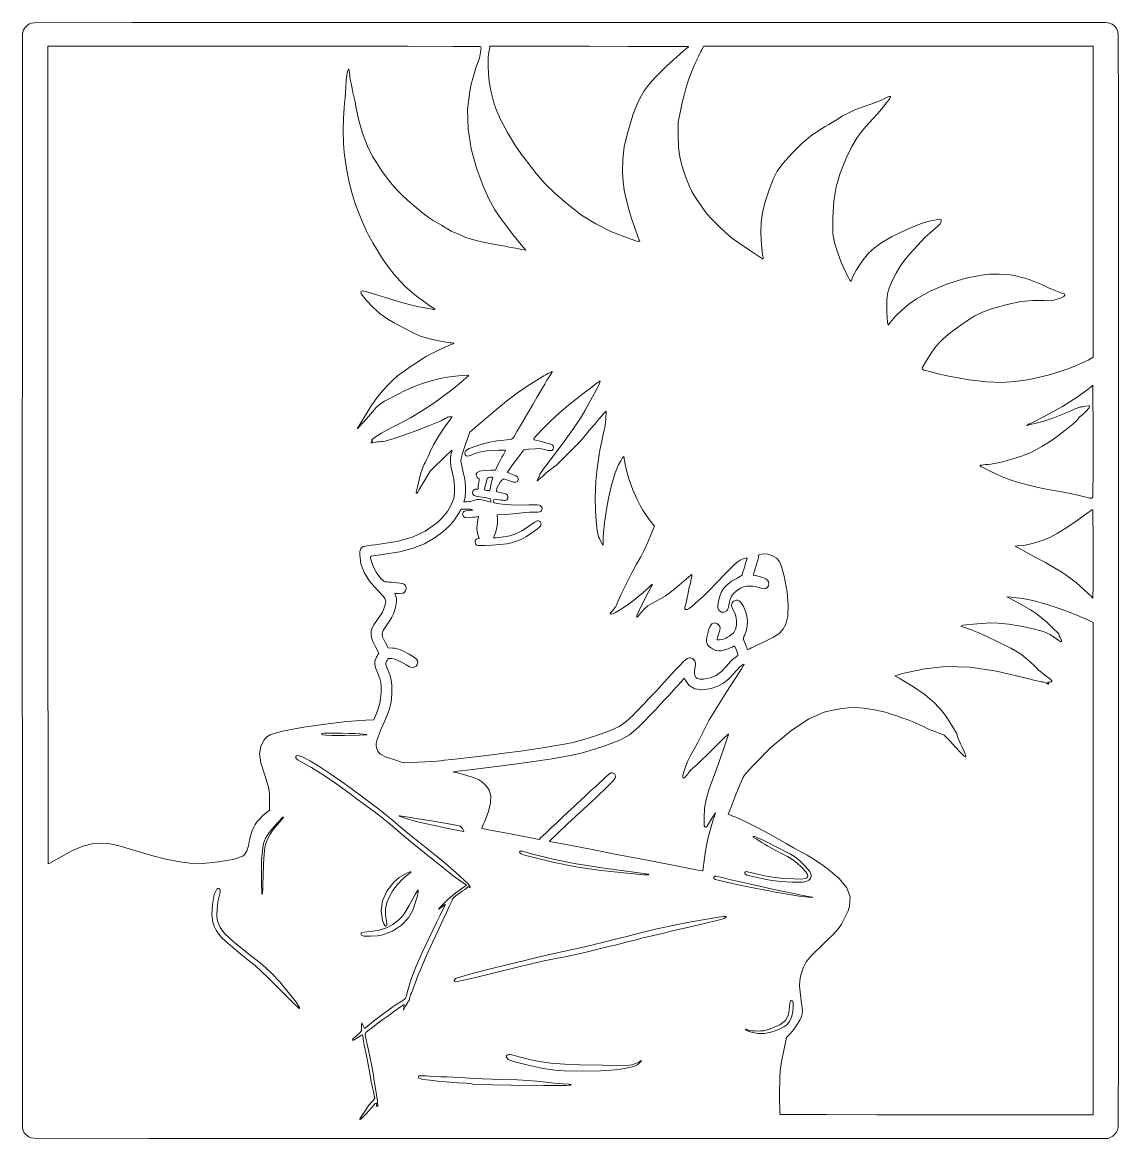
# Model space of a CAD drawing. Header units: millimetres. Extents: x 737 to 836, y 797 to 898.
import ezdxf

# ---------------------------------------------------------------- set-up
doc = ezdxf.new("R2010")
doc.units = ezdxf.units.MM
doc.linetypes.add('K5LT32769', pattern=[0])

msp = doc.modelspace()

# ---------------------------------------------------------------- linework, layer by layer
at = {"color": 7, "linetype": 'K5LT32769', "lineweight": 18}
for points in [[(737.67, 897.52), (737.46, 897.43), (737.28, 897.3), (737.12, 897.13), (736.98, 896.92), (736.9, 896.59), (736.89, 890.54), (736.88, 880.25), (736.87, 847.35), (736.88, 822.76), (736.89, 808.51), (736.9, 798.03), (736.94, 797.81), (737.04, 797.62), (737.23, 797.42), (737.46, 797.25), (737.68, 797.15), (737.94, 797.12), (748.33, 797.1), (762.38, 797.09), (786.28, 797.09), (834.64, 797.09), (834.87, 797.21), (835.05, 797.32), (835.21, 797.47), (835.36, 797.65), (835.48, 797.85), (835.54, 798.09), (835.56, 805.71), (835.57, 817.69), (835.57, 847.33), (835.57, 877.66), (835.56, 889.29), (835.54, 896.54), (835.48, 896.86), (835.35, 897.09), (835.19, 897.28), (834.98, 897.43), (834.76, 897.52), (834.4, 897.58), (826.28, 897.59), (813.87, 897.6), (786.2, 897.6), (759.73, 897.6), (746.78, 897.59), (737.97, 897.57)], [(778.17, 895.34), (778.15, 895.1), (778.09, 894.74), (778.02, 894.39), (777.94, 894.15), (777.71, 893.49), (777.49, 892.76), (777.29, 892.03), (777.15, 891.38), (776.96, 889.76), (777.01, 888.02), (777.29, 886.21), (777.8, 884.37), (778.32, 882.95), (778.84, 881.76), (779.41, 880.72), (780.06, 879.77), (780.21, 879.58), (780.39, 879.34), (780.57, 879.09), (780.72, 878.89), (781.02, 878.5), (781.41, 878.02), (781.79, 877.57), (782.05, 877.27), (782.11, 877.21), (782.15, 877.15), (782.19, 877.1), (782.19, 877.09), (782.19, 877.09), (782.17, 877.08), (782.17, 877.08), (782.04, 877.11), (781.88, 877.14), (781.7, 877.18), (781.46, 877.23), (781.1, 877.3), (780.69, 877.37), (780.3, 877.44), (779.61, 877.56), (778.8, 877.72), (777.97, 877.91), (777.2, 878.11), (776.79, 878.24), (776.14, 878.52), (775.49, 878.81), (775.16, 879), (775.04, 879.08), (774.84, 879.2), (774.62, 879.33), (774.41, 879.45), (773.87, 879.77), (773.41, 880.07), (772.94, 880.43), (772.35, 880.9), (771.54, 881.59), (771, 882.09), (770.58, 882.52), (770.17, 883), (769.73, 883.57), (769.22, 884.27), (768.75, 884.97), (768.4, 885.51), (767.94, 886.44), (767.5, 887.63), (767.13, 888.89), (766.91, 890.02), (766.87, 890.29), (766.81, 890.56), (766.76, 890.81), (766.72, 890.97), (766.67, 891.11), (766.63, 891.29), (766.6, 891.47), (766.57, 891.63), (766.55, 891.78), (766.52, 891.95), (766.49, 892.1), (766.46, 892.21), (766.43, 892.32), (766.4, 892.48), (766.37, 892.65), (766.35, 892.82), (766.32, 893.09), (766.29, 893.27), (766.27, 893.38), (766.26, 893.39), (766.24, 893.39), (766.24, 893.38), (766.17, 893.26), (766.1, 892.86), (766.04, 892.36), (766, 891.77), (765.97, 891.32), (765.93, 890.81), (765.89, 890.31), (765.85, 889.91), (765.78, 888.97), (765.76, 887.83), (765.78, 886.72), (765.85, 885.87), (766.03, 884.62), (766.28, 883.34), (766.57, 882.15), (766.87, 881.2), (767.19, 880.36), (767.52, 879.56), (767.83, 878.87), (768.05, 878.43), (768.44, 877.76), (768.85, 877.07), (769.22, 876.46), (769.44, 876.11), (769.84, 875.56), (770.36, 874.9), (770.91, 874.28), (771.35, 873.82), (771.79, 873.44), (772.37, 872.96), (772.98, 872.49), (773.46, 872.15), (773.89, 871.87), (774.01, 871.78), (774.01, 871.77), (774.01, 871.75), (774, 871.75), (773.95, 871.74), (772.75, 871.95), (771.93, 872.13), (771.01, 872.38), (769.26, 872.92), (767.89, 873.34), (767.46, 873.43), (767.39, 873.41), (767.35, 873.35), (767.39, 873.17), (767.82, 872.6), (768.42, 871.97), (769.1, 871.36), (769.78, 870.86), (770.34, 870.53), (771.26, 870.05), (772.18, 869.58), (772.73, 869.35), (773.22, 869.19), (773.94, 869.01), (774.68, 868.85), (775.2, 868.77), (775.39, 868.75), (775.55, 868.73), (775.69, 868.71), (775.71, 868.7), (775.72, 868.7), (775.71, 868.69), (775.71, 868.69), (775.65, 868.66), (775.57, 868.62), (775.47, 868.58), (775, 868.38), (774.33, 868.07), (773.67, 867.75), (773.21, 867.5), (772.62, 867.13), (771.88, 866.64), (771.16, 866.14), (770.66, 865.76), (770.21, 865.36), (769.69, 864.84), (769.18, 864.26), (768.71, 863.67), (768.54, 863.44), (768.39, 863.24), (768.27, 863.07), (768.26, 863.04), (768.25, 863.01), (768.1, 862.76), (767.93, 862.47), (767.72, 862.14), (767.34, 861.54), (767.16, 861.24), (767.05, 861.05), (767.05, 861.04), (767.06, 861.03), (767.07, 861.03), (767.09, 861.03), (767.09, 861.03), (767.36, 861.35), (767.67, 861.7), (768.03, 862.12), (768.73, 862.91), (769.07, 863.23), (769.49, 863.49), (770.78, 864.16), (771.23, 864.38), (771.71, 864.61), (772.15, 864.81), (772.47, 864.94), (773, 865.12), (773.67, 865.32), (774.36, 865.5), (774.93, 865.61), (775.35, 865.68), (776.13, 865.76), (776.99, 865.84), (777.04, 865.83), (777.04, 865.83), (777.05, 865.8), (777.04, 865.78), (777.04, 865.78), (776.42, 865.24), (775.85, 864.75), (775.43, 864.42), (773.92, 863.32), (772.81, 862.58), (771.83, 861.99), (770.75, 861.43), (769.95, 861.02), (769.2, 860.6), (768.58, 860.23), (768.37, 860.05), (768.33, 860), (768.33, 859.97), (768.34, 859.95), (768.37, 859.92), (768.4, 859.9), (768.4, 859.89), (768.4, 859.88), (768.39, 859.86), (768.39, 859.86), (768.35, 859.84), (768.31, 859.83), (768.29, 859.81), (768.28, 859.78), (768.28, 859.76), (768.3, 859.75), (768.31, 859.75), (768.42, 859.75), (768.54, 859.76), (768.69, 859.79), (768.85, 859.82), (769.02, 859.84), (769.18, 859.86), (769.29, 859.86), (769.54, 859.89), (769.85, 859.97), (770.34, 860.12), (771.31, 860.45), (772.39, 860.84), (773.54, 861.29), (774.57, 861.72), (774.95, 861.94), (775.05, 862), (775.16, 862.04), (775.26, 862.07), (775.37, 862.08), (775.57, 862.08), (775.38, 861.84), (774.9, 861.19), (774.37, 860.37), (773.9, 859.56), (773.59, 858.92), (773.5, 858.71), (773.39, 858.46), (773.27, 858.21), (773.16, 858.01), (773.06, 857.82), (772.97, 857.62), (772.89, 857.43), (772.84, 857.29), (772.76, 857.04), (772.6, 856.41), (772.44, 855.77), (772.33, 855.31), (772.34, 855.22), (772.35, 855.2), (772.37, 855.2), (772.38, 855.21), (772.48, 855.31), (772.61, 855.53), (773.1, 856.39), (773.4, 856.89), (773.62, 857.21), (773.8, 857.41), (773.94, 857.54), (774.19, 857.78), (774.49, 858.06), (774.79, 858.36), (775.07, 858.64), (775.32, 858.87), (775.53, 859.07), (775.54, 859.08), (775.55, 859.07), (775.55, 859.06), (775.55, 859.06), (775.53, 858.97), (775.51, 858.87), (775.48, 858.75), (775.42, 858.41), (775.41, 858.06), (775.46, 857.65), (775.57, 857.14), (775.71, 856.48), (775.78, 855.8), (775.78, 855.19), (775.71, 854.74), (775.48, 854.16), (775.14, 853.57), (774.71, 853.02), (774.24, 852.56), (773.13, 851.78), (771.99, 851.25), (770.59, 850.87), (768.65, 850.57), (768.27, 850.52), (767.93, 850.47), (767.65, 850.42), (767.56, 850.4), (767.41, 850.3), (767.32, 850.16), (767.27, 849.94), (767.25, 849.65), (767.36, 848.83), (767.64, 848.06), (768.13, 847.29), (768.85, 846.46), (769.38, 845.9), (769.55, 845.65), (769.59, 845.41), (769.5, 845.03), (769.4, 844.74), (769.29, 844.5), (769.12, 844.22), (768.84, 843.83), (768.52, 843.35), (768.35, 843.03), (768.28, 842.75), (768.28, 842.44), (768.31, 842.22), (768.37, 842.02), (768.47, 841.78), (768.64, 841.44), (768.97, 840.8), (768.77, 840.44), (768.67, 840.23), (768.62, 840.09), (768.61, 839.96), (768.62, 839.78), (768.65, 839.63), (768.71, 839.42), (768.79, 839.2), (768.88, 838.98), (769.06, 838.53), (769.15, 838.16), (769.19, 837.76), (769.18, 837.23), (769.13, 836.72), (769.06, 836.31), (768.94, 835.89), (768.75, 835.37), (768.53, 834.81), (767.8, 834.77), (766.05, 834.64), (764.16, 834.42), (762.21, 834.13), (760.31, 833.77), (759.63, 833.61), (759.19, 833.46), (758.89, 833.27), (758.63, 833), (758.33, 832.42), (758.23, 831.75), (758.35, 830.92), (758.69, 829.81), (758.92, 829.12), (759.05, 828.61), (759.11, 828.11), (759.13, 827.49), (759.13, 826.68), (758.78, 826.4), (758.53, 826.18), (758.27, 825.91), (758.02, 825.63), (757.82, 825.36), (757.7, 825.14), (757.54, 824.73), (757.4, 824.31), (757.33, 824), (757.22, 823.44), (757.08, 823.01), (756.91, 822.71), (756.71, 822.52), (755.94, 822.24), (754.55, 822.01), (753.09, 821.87), (751.96, 821.89), (750.88, 822.04), (749.8, 822.25), (748.61, 822.54), (747.18, 822.96), (745.8, 823.38), (745.21, 823.54), (744.75, 823.62), (744.16, 823.66), (743.17, 823.62), (742.32, 823.43), (741.38, 823.04), (740.09, 822.32), (739.78, 822.14), (739.51, 821.99), (739.28, 821.86), (739.23, 821.85), (739.21, 821.86), (739.2, 821.88), (739.19, 830.19), (739.17, 841.07), (739.17, 858.65), (739.17, 895.45), (758.67, 895.45), (771.61, 895.45), (775.69, 895.43), (778.09, 895.42), (778.15, 895.39)], [(796.84, 895.4), (796.81, 895.37), (796.69, 895.27), (796.56, 895.16), (796.4, 895.03), (796.03, 894.71), (795.5, 894.22), (794.9, 893.67), (794.32, 893.11), (793.94, 892.72), (793.52, 892.26), (793.13, 891.79), (792.85, 891.42), (792.6, 891.02), (792.31, 890.44), (792.04, 889.82), (791.84, 889.25), (791.34, 887.62), (791.06, 886.39), (790.93, 885.29), (790.91, 884.08), (790.96, 883.26), (791.06, 882.49), (791.24, 881.67), (791.5, 880.67), (791.72, 879.95), (792.01, 879.1), (792.29, 878.31), (792.44, 877.96), (792.45, 877.92), (792.43, 877.89), (792.37, 877.87), (792.35, 877.87), (792.1, 877.94), (791.36, 878.19), (789.84, 878.78), (788.5, 879.45), (787.22, 880.25), (785.92, 881.26), (784.83, 882.2), (783.91, 883.1), (783.12, 883.98), (782.43, 884.88), (782.25, 885.12), (782.06, 885.39), (781.88, 885.62), (781.75, 885.79), (781.21, 886.56), (780.55, 887.69), (779.93, 888.85), (779.54, 889.75), (779.33, 890.36), (779.14, 891.06), (778.98, 891.74), (778.89, 892.29), (778.84, 892.92), (778.81, 893.7), (778.8, 894.45), (778.83, 894.73), (778.86, 894.82), (778.88, 894.94), (778.9, 895.07), (778.92, 895.18), (778.95, 895.45), (787.92, 895.45), (791.43, 895.44), (794.3, 895.43), (796.83, 895.42), (796.84, 895.42), (796.85, 895.41), (796.84, 895.4)], [(833.27, 881.44), (833.27, 867.44), (832.82, 867.19), (832.29, 866.93), (831.7, 866.67), (831, 866.41), (830.17, 866.12), (829.22, 865.83), (828.31, 865.61), (827.36, 865.42), (826.26, 865.26), (825.06, 865.18), (823.69, 865.23), (822.1, 865.41), (820.27, 865.73), (819.56, 865.89), (818.79, 866.09), (818.06, 866.29), (817.9, 866.38), (817.88, 866.43), (817.89, 866.48), (818.28, 867.16), (818.69, 867.82), (819.03, 868.3), (819.4, 868.73), (819.77, 869.1), (820.21, 869.48), (820.86, 869.98), (821.86, 870.7), (822.61, 871.17), (823.32, 871.51), (824.13, 871.81), (825.52, 872.21), (826.75, 872.46), (827.85, 872.57), (828.86, 872.55), (829.24, 872.53), (829.6, 872.56), (829.95, 872.64), (830.33, 872.77), (830.63, 872.91), (830.73, 873.04), (830.72, 873.11), (830.68, 873.15), (830.46, 873.23), (830.21, 873.31), (829.77, 873.48), (829.25, 873.71), (828.7, 873.96), (828.12, 874.21), (827.52, 874.44), (826.88, 874.63), (826.18, 874.81), (825.58, 874.9), (824.8, 874.94), (823.98, 874.92), (823.22, 874.84), (821.7, 874.53), (820.1, 874.02), (818.59, 873.4), (817.38, 872.72), (816.68, 872.22), (816.04, 871.69), (815.48, 871.14), (815.03, 870.61), (814.82, 870.33), (814.77, 870.59), (814.73, 871.01), (814.7, 871.56), (814.69, 872.12), (814.7, 872.59), (814.73, 872.9), (814.77, 873.16), (814.83, 873.4), (814.92, 873.67), (815.18, 874.32), (815.53, 875.01), (815.92, 875.67), (816.32, 876.23), (816.77, 876.77), (817.46, 877.52), (818.16, 878.25), (818.57, 878.63), (819.05, 879.04), (819.32, 879.29), (819.49, 879.47), (819.56, 879.61), (819.58, 879.68), (819.58, 879.74), (819.59, 879.79), (819.58, 879.81), (819.48, 879.85), (819.47, 879.85), (819.18, 879.82), (818.77, 879.75), (818.18, 879.62), (817.74, 879.47), (816.78, 879.07), (815.8, 878.63), (815.11, 878.28), (814.25, 877.78), (813.6, 877.31), (813.06, 876.81), (812.56, 876.22), (812.29, 875.82), (811.98, 875.32), (811.7, 874.83), (811.59, 874.57), (811.56, 874.5), (811.54, 874.42), (811.52, 874.35), (811.5, 874.31), (811.49, 874.29), (811.47, 874.29), (811.46, 874.3), (811.38, 874.38), (811.25, 874.62), (810.96, 875.19), (810.62, 875.93), (810.28, 876.86), (810, 877.75), (809.87, 878.37), (809.85, 878.63), (809.83, 879.02), (809.83, 879.49), (809.84, 880.01), (809.93, 881.54), (810.13, 882.8), (810.49, 884.02), (811.06, 885.43), (811.54, 886.43), (812.03, 887.23), (812.62, 888.01), (813.42, 888.89), (813.91, 889.43), (814.45, 890.09), (814.97, 890.74), (815.02, 890.89), (815.01, 890.91), (814.99, 890.93), (814.9, 890.91), (814.73, 890.85), (814.47, 890.71), (814.22, 890.6), (813.82, 890.44), (813.26, 890.24), (812.48, 889.96), (811.89, 889.74), (811.29, 889.46), (810.68, 889.14), (810.07, 888.77), (809.79, 888.59), (809.48, 888.4), (809.16, 888.21), (808.91, 888.06), (808.66, 887.91), (808.36, 887.72), (808.07, 887.53), (807.83, 887.35), (807.08, 886.73), (806.18, 885.83), (805.35, 884.9), (804.83, 884.19), (804.48, 883.49), (804.07, 882.44), (803.71, 881.34), (803.5, 880.45), (803.4, 879.63), (803.37, 878.62), (803.41, 877.58), (803.52, 876.7), (803.54, 876.56), (803.56, 876.44), (803.57, 876.35), (803.56, 876.33), (803.56, 876.32), (803.52, 876.31), (803.5, 876.32), (802.34, 877.09), (801.31, 877.78), (800.72, 878.21), (800.47, 878.42), (800.11, 878.73), (799.73, 879.1), (799.36, 879.45), (798.88, 879.94), (798.55, 880.31), (798.26, 880.68), (797.92, 881.17), (797.42, 881.91), (797.15, 882.38), (796.93, 882.83), (796.67, 883.47), (796.27, 884.63), (796.05, 885.49), (795.94, 886.34), (795.91, 887.51), (795.9, 888.61), (796.2, 889.94), (796.32, 890.49), (796.46, 891.04), (796.58, 891.52), (796.66, 891.82), (796.86, 892.42), (797.15, 893.19), (797.45, 893.93), (797.68, 894.42), (797.77, 894.6), (797.87, 894.79), (797.97, 894.98), (798.04, 895.13), (798.21, 895.45), (815.74, 895.45), (833.27, 895.45)], [(784.55, 866.1), (784.53, 866.06), (784.44, 865.93), (784.35, 865.77), (784.24, 865.6), (784.1, 865.37), (783.9, 865.03), (783.67, 864.64), (783.46, 864.27), (783.2, 863.82), (782.83, 863.2), (782.43, 862.52), (782.05, 861.87), (781.71, 861.29), (781.4, 860.76), (781.14, 860.32), (781.08, 860.21), (781.01, 860.12), (780.91, 860.06), (780.73, 860.03), (780.23, 859.98), (779.59, 859.91), (778.97, 859.8), (778.35, 859.65), (777.69, 859.45), (777.11, 859.24), (776.81, 859.06), (776.71, 858.88), (776.75, 858.67), (776.84, 858.58), (776.95, 858.54), (777.09, 858.56), (777.27, 858.64), (777.69, 858.81), (778.15, 858.94), (778.7, 859.02), (779.4, 859.06), (779.78, 859.07), (780.09, 859.08), (780.37, 859.09), (780.38, 859.08), (780.38, 859.08), (780.38, 859.08), (780.38, 859.06), (780.31, 858.94), (780.24, 858.8), (780.15, 858.64), (780.04, 858.45), (779.92, 858.21), (779.79, 857.96), (779.69, 857.75), (779.47, 857.27), (779.04, 857.27), (778.42, 857.25), (778.03, 857.18), (777.81, 857.06), (777.73, 856.91), (777.73, 856.89), (777.75, 856.78), (777.81, 856.66), (777.89, 856.57), (777.98, 856.54), (778, 856.54), (778, 856.52), (778.01, 856.47), (778, 856.37), (777.96, 856.2), (777.93, 856.05), (777.91, 855.91), (777.9, 855.78), (777.91, 855.7), (777.92, 855.61), (777.9, 855.57), (777.9, 855.57), (777.87, 855.56), (777.87, 855.56), (777.78, 855.58), (777.65, 855.57), (777.52, 855.51), (777.43, 855.4), (777.39, 855.28), (777.44, 855.12), (777.56, 855), (777.81, 854.92), (778.28, 854.85), (778.55, 854.81), (778.78, 854.76), (778.97, 854.72), (779.01, 854.69), (779.03, 854.66), (779.04, 854.62), (779.05, 854.57), (779.05, 854.52), (779.05, 854.4), (778.6, 854.53), (778.23, 854.62), (777.99, 854.65), (777.78, 854.63), (777.52, 854.55), (777.38, 854.51), (777.22, 854.47), (777.06, 854.45), (776.93, 854.44), (776.63, 854.44), (776.67, 854.6), (776.73, 854.89), (776.76, 855.35), (776.76, 855.82), (776.73, 856.21), (776.7, 856.44), (776.64, 856.75), (776.57, 857.08), (776.5, 857.38), (776.43, 857.7), (776.38, 857.95), (776.36, 858.15), (776.37, 858.29), (776.4, 858.43), (776.5, 858.77), (776.63, 859.17), (776.78, 859.61), (777.15, 860.7), (777.85, 861.29), (778.18, 861.57), (778.59, 861.93), (779.03, 862.3), (779.42, 862.63), (780.45, 863.48), (781.44, 864.23), (782.4, 864.9), (783.34, 865.48), (783.58, 865.62), (783.82, 865.76), (784.05, 865.89), (784.2, 865.98), (784.42, 866.11), (784.53, 866.16), (784.54, 866.16), (784.56, 866.14), (784.56, 866.11)], [(788.77, 864.94), (788.53, 864.47), (788.03, 863.54), (787.51, 862.62), (787.17, 862.05), (786.5, 861.04), (785.66, 859.86), (784.79, 858.68), (784.01, 857.68), (783.78, 857.4), (783.6, 857.14), (783.45, 856.93), (783.43, 856.85), (783.42, 856.8), (783.39, 856.72), (783.36, 856.63), (783.31, 856.55), (783.27, 856.48), (783.24, 856.41), (783.22, 856.36), (783.22, 856.34), (783.23, 856.34), (783.24, 856.33), (783.25, 856.33), (783.38, 856.44), (783.52, 856.56), (783.69, 856.72), (783.87, 856.89), (784.07, 857.06), (784.26, 857.22), (784.4, 857.32), (784.7, 857.54), (784.98, 857.77), (785.35, 858.12), (786.08, 858.83), (786.5, 859.26), (786.93, 859.7), (787.3, 860.11), (787.54, 860.39), (787.91, 860.84), (788.37, 861.39), (788.83, 861.93), (789.2, 862.35), (789.42, 862.59), (789.39, 861.88), (789.37, 861.59), (789.35, 861.33), (789.32, 861.1), (789.29, 861), (789.2, 860.68), (789.03, 859.9), (788.87, 859.09), (788.77, 858.48), (788.6, 857.2), (788.51, 856.3), (788.46, 855.54), (788.44, 854.77), (788.46, 853.69), (788.52, 852.69), (788.62, 851.84), (788.75, 851.29), (788.82, 851.12), (788.96, 850.86), (789.11, 850.59), (789.14, 850.57), (789.15, 850.57), (789.16, 850.57), (789.16, 850.57), (789.17, 850.72), (789.17, 850.88), (789.16, 851.08), (789.17, 851.32), (789.18, 851.63), (789.21, 851.95), (789.25, 852.23), (789.29, 852.53), (789.35, 852.93), (789.41, 853.35), (789.46, 853.73), (789.63, 854.75), (789.92, 855.94), (790.24, 857.04), (790.54, 857.75), (790.74, 858.13), (790.88, 858.37), (790.98, 858.49), (791, 858.5), (791.02, 858.49), (791.02, 858.48), (791.04, 858.43), (791.06, 858.29), (791.09, 858.13), (791.11, 857.96), (791.26, 857.25), (791.51, 856.4), (791.84, 855.51), (792.22, 854.63), (792.48, 854.11), (792.74, 853.67), (793.03, 853.23), (793.4, 852.71), (793.77, 852.23), (793.39, 851.3), (793.09, 850.59), (792.83, 850.03), (792.55, 849.48), (792.17, 848.8), (791.75, 848.02), (791.25, 847.06), (790.79, 846.12), (790.48, 845.44), (790.35, 845.12), (790.23, 844.91), (790.13, 844.75), (790.01, 844.62), (789.85, 844.47), (789.8, 844.38), (789.8, 844.35), (789.82, 844.33), (789.9, 844.31), (790.04, 844.34), (790.27, 844.46), (790.63, 844.68), (791.23, 845.06), (791.73, 845.41), (792.23, 845.8), (792.76, 846.25), (793.33, 846.77), (793.46, 846.89), (793.55, 846.97), (793.59, 846.98), (793.6, 846.98), (793.6, 846.98), (793.6, 846.97), (793.2, 846.26), (792.7, 845.26), (792.19, 844.2), (792.18, 844.03), (792.19, 844.02), (792.2, 844.02), (792.2, 844.03), (792.31, 844.13), (792.44, 844.28), (792.59, 844.46), (792.9, 844.81), (793.19, 845.06), (793.59, 845.3), (794.27, 845.65), (794.74, 845.92), (795.47, 846.47), (796.23, 847.09), (796.86, 847.65), (797.05, 847.83), (797.11, 847.87), (797.13, 847.88), (797.14, 847.86), (797.14, 847.86), (797.15, 847.79), (797.14, 847.7), (797.1, 847.5), (797.05, 847.25), (796.99, 846.99), (796.92, 846.7), (796.85, 846.38), (796.78, 846.06), (796.74, 845.82), (796.7, 845.61), (796.65, 845.4), (796.61, 845.22), (796.57, 845.12), (796.54, 845.04), (796.53, 844.95), (796.52, 844.87), (796.52, 844.82), (796.59, 844.73), (796.6, 844.72), (796.72, 844.72), (796.9, 844.81), (797.16, 845.01), (797.32, 845.16), (797.54, 845.35), (797.76, 845.54), (797.95, 845.71), (798.16, 845.9), (798.42, 846.15), (798.69, 846.42), (798.92, 846.66), (799.19, 846.94), (799.57, 847.34), (800, 847.78), (800.41, 848.2), (801.05, 848.84), (801.31, 849.07), (801.5, 849.19), (801.76, 849.29), (801.9, 849.32), (802.02, 849.35), (802.12, 849.37), (802.13, 849.37), (802.13, 849.37), (802.13, 849.37), (802.13, 849.35), (802.07, 849.14), (801.99, 848.9), (801.91, 848.62), (801.82, 848.34), (801.75, 848.1), (801.69, 847.88), (801.68, 847.84), (801.67, 847.81), (801.66, 847.8), (801.54, 847.72), (801.38, 847.63), (801.19, 847.53), (800.72, 847.27), (800.33, 846.95), (800.01, 846.62), (799.8, 846.27), (799.67, 845.93), (799.56, 845.49), (799.48, 845.07), (799.5, 844.85), (799.61, 844.63), (799.82, 844.5), (800.06, 844.49), (800.27, 844.6), (800.35, 844.69), (800.4, 844.78), (800.44, 844.92), (800.47, 845.13), (800.56, 845.55), (800.68, 845.88), (800.87, 846.15), (801.14, 846.39), (801.52, 846.65), (801.8, 846.78), (802.08, 846.84), (802.43, 846.84), (802.63, 846.83), (802.85, 846.79), (803.05, 846.75), (803.21, 846.7), (803.48, 846.61), (803.66, 846.59), (803.8, 846.62), (803.94, 846.71), (804.05, 846.86), (804.09, 847.04), (804.06, 847.22), (803.96, 847.38), (803.82, 847.48), (803.54, 847.6), (803.22, 847.7), (802.89, 847.78), (802.81, 847.79), (802.74, 847.81), (802.69, 847.83), (802.69, 847.85), (802.68, 847.85), (802.69, 847.88), (802.76, 848.11), (802.84, 848.38), (802.94, 848.69), (803.03, 849), (803.11, 849.28), (803.16, 849.51), (803.16, 849.58), (803.17, 849.65), (803.23, 849.7), (803.24, 849.7), (803.58, 849.74), (804, 849.71), (804.36, 849.61), (804.77, 849.36), (805.04, 849.07), (805.23, 848.6), (805.45, 847.73), (805.72, 846.3), (805.83, 845.11), (805.8, 844.14), (805.61, 843.41), (805.34, 842.93), (804.98, 842.55), (804.45, 842.2), (803.6, 841.79), (803.27, 841.64), (802.94, 841.49), (802.66, 841.35), (802.49, 841.27), (802.37, 841.2), (802.27, 841.16), (802.19, 841.14), (802.17, 841.14), (802.16, 841.15), (802.14, 841.19), (802.1, 841.3), (802.04, 841.44), (801.99, 841.58), (801.93, 841.73), (801.87, 841.87), (801.82, 841.98), (801.79, 842.02), (801.78, 842.07), (801.78, 842.07), (801.8, 842.16), (801.84, 842.29), (801.91, 842.45), (802.06, 842.86), (802.14, 843.28), (802.16, 843.7), (802.1, 844.13), (801.98, 844.58), (801.8, 844.99), (801.6, 845.33), (801.4, 845.5), (801.27, 845.56), (801.2, 845.58), (801.13, 845.57), (801.01, 845.52), (800.93, 845.47), (800.85, 845.41), (800.79, 845.33), (800.75, 845.26), (800.72, 845.14), (800.72, 845.04), (800.77, 844.9), (800.91, 844.61), (801.04, 844.34), (801.12, 844.14), (801.15, 843.96), (801.18, 843.71), (801.17, 843.29), (801.08, 842.95), (800.92, 842.67), (800.66, 842.43), (800.53, 842.33), (800.37, 842.24), (800.21, 842.15), (800.09, 842.1), (799.87, 842.03), (799.65, 841.99), (799.46, 841.99), (799.43, 842), (799.42, 842.03), (799.42, 842.06), (799.46, 842.19), (799.5, 842.34), (799.56, 842.51), (799.66, 842.87), (799.69, 843.06), (799.66, 843.2), (799.59, 843.33), (799.39, 843.48), (799.16, 843.52), (798.94, 843.43), (798.79, 843.24), (798.68, 842.97), (798.58, 842.6), (798.5, 842.23), (798.48, 841.97), (798.48, 841.86), (798.5, 841.74), (798.53, 841.63), (798.57, 841.55), (798.73, 841.36), (799.01, 841.18), (799.32, 841.04), (799.59, 841), (799.79, 841.01), (800.09, 841.09), (800.41, 841.19), (800.67, 841.3), (800.78, 841.35), (800.88, 841.4), (800.96, 841.43), (800.98, 841.44), (801.01, 841.42), (801.02, 841.41), (801.16, 841.06), (801.28, 840.73), (801.3, 840.63), (801.28, 840.6), (801.2, 840.53), (801.1, 840.44), (800.97, 840.35), (800.82, 840.23), (800.64, 840.05), (800.44, 839.84), (800.27, 839.64), (799.81, 839.14), (799.33, 838.79), (798.8, 838.57), (798.19, 838.46), (797.86, 838.46), (797.66, 838.51), (797.52, 838.62), (797.42, 838.81), (797.39, 838.94), (797.39, 839.06), (797.4, 839.2), (797.43, 839.41), (797.49, 839.75), (797.48, 839.95), (797.43, 840.09), (797.31, 840.24), (797.2, 840.32), (797.12, 840.36), (797.04, 840.38), (796.91, 840.37), (796.76, 840.32), (796.61, 840.23), (796.41, 840.05), (796.02, 839.65), (795.71, 839.34), (795.35, 838.95), (794.99, 838.56), (794.69, 838.22), (794.38, 837.88), (793.99, 837.45), (793.58, 837.02), (793.22, 836.65), (792.88, 836.28), (792.49, 835.89), (792.13, 835.51), (791.86, 835.23), (791.21, 834.61), (790.61, 834.2), (789.83, 833.84), (788.48, 833.36), (787.41, 833.02), (786.46, 832.77), (785.5, 832.57), (784.39, 832.39), (784.1, 832.34), (783.71, 832.29), (783.3, 832.22), (782.93, 832.17), (781.71, 831.99), (780.26, 831.79), (778.7, 831.6), (777.14, 831.42), (776.34, 831.33), (775.55, 831.24), (774.89, 831.16), (774.53, 831.11), (774.2, 831.08), (773.69, 831.04), (773.11, 831.01), (772.54, 830.98), (771.17, 830.94), (770.5, 831.16), (769.57, 831.48), (769.13, 831.7), (768.89, 831.95), (768.75, 832.31), (768.73, 832.49), (768.73, 832.63), (768.76, 832.78), (768.83, 833.02), (769, 833.52), (769.16, 833.94), (769.32, 834.32), (769.51, 834.71), (769.61, 834.94), (769.73, 835.23), (769.84, 835.53), (769.93, 835.79), (770.02, 836.14), (770.08, 836.42), (770.11, 836.73), (770.13, 837.23), (770.13, 837.91), (770.09, 838.36), (770, 838.76), (769.81, 839.24), (769.73, 839.44), (769.66, 839.63), (769.6, 839.79), (769.59, 839.85), (769.6, 839.91), (769.63, 839.98), (769.66, 840.07), (769.71, 840.15), (769.79, 840.27), (769.85, 840.31), (769.94, 840.33), (770.14, 840.31), (770.41, 840.25), (770.69, 840.15), (771.02, 839.99), (771.42, 839.76), (771.74, 839.58), (771.98, 839.5), (772.16, 839.53), (772.33, 839.63), (772.43, 839.78), (772.47, 839.95), (772.44, 840.12), (772.36, 840.26), (772.17, 840.42), (771.71, 840.7), (771.24, 840.96), (770.91, 841.11), (770.77, 841.16), (770.58, 841.2), (770.39, 841.24), (770.21, 841.26), (769.81, 841.29), (769.53, 841.8), (769.31, 842.27), (769.26, 842.55), (769.35, 842.83), (769.65, 843.29), (769.95, 843.73), (770.14, 844.05), (770.29, 844.35), (770.41, 844.7), (770.51, 845.09), (770.56, 845.44), (770.56, 845.72), (770.51, 845.94), (770.47, 846.03), (770.45, 846.1), (770.42, 846.16), (770.42, 846.18), (770.42, 846.18), (770.43, 846.19), (770.43, 846.19), (770.52, 846.18), (770.62, 846.18), (770.74, 846.16), (771, 846.15), (771.17, 846.19), (771.29, 846.28), (771.38, 846.43), (771.43, 846.58), (771.43, 846.72), (771.38, 846.85), (771.28, 846.97), (771.19, 847.03), (771.06, 847.08), (770.88, 847.11), (770.58, 847.14), (770.34, 847.17), (770.09, 847.19), (769.87, 847.2), (769.73, 847.21), (769.56, 847.22), (769.45, 847.26), (769.35, 847.34), (769.18, 847.5), (768.93, 847.78), (768.72, 848.09), (768.54, 848.42), (768.4, 848.78), (768.29, 849.14), (768.23, 849.35), (768.23, 849.48), (768.25, 849.53), (768.27, 849.54), (768.33, 849.55), (768.59, 849.59), (768.9, 849.63), (769.26, 849.68), (770.85, 849.94), (772.06, 850.25), (773.07, 850.65), (774.03, 851.21), (774.74, 851.74), (775.32, 852.27), (775.79, 852.82), (776.17, 853.4), (776.37, 853.77), (776.84, 853.77), (777.03, 853.77), (777.2, 853.76), (777.34, 853.74), (777.39, 853.72), (777.41, 853.7), (777.41, 853.69), (777.4, 853.68), (777.34, 853.67), (777.23, 853.67), (777.01, 853.65), (776.8, 853.61), (776.63, 853.55), (776.55, 853.49), (776.52, 853.39), (776.51, 853.28), (776.55, 853.17), (776.62, 853.09), (776.7, 853.03), (776.79, 853.01), (776.94, 853), (777.21, 853.02), (777.41, 853.04), (777.59, 853.06), (777.75, 853.08), (777.83, 853.09), (777.91, 853.11), (777.93, 853.11), (777.93, 853.11), (777.94, 853.09), (777.94, 853.08), (777.93, 853.03), (777.91, 852.96), (777.88, 852.8), (777.85, 852.61), (777.83, 852.4), (777.8, 852.04), (777.81, 851.76), (777.87, 851.5), (777.98, 851.19), (777.99, 851.16), (777.98, 851.14), (777.95, 851.13), (777.91, 851.12), (777.76, 851.07), (777.65, 850.94), (777.63, 850.76), (777.69, 850.6), (777.76, 850.54), (777.88, 850.51), (778.08, 850.5), (778.53, 850.51), (779.15, 850.53), (779.85, 850.59), (780.5, 850.66), (780.91, 850.74), (781.37, 850.88), (781.78, 851.05), (782.21, 851.28), (782.71, 851.61), (783.26, 852), (783.51, 852.25), (783.57, 852.44), (783.5, 852.62), (783.46, 852.66), (783.4, 852.7), (783.34, 852.72), (783.28, 852.73), (783.21, 852.71), (783.01, 852.59), (782.78, 852.45), (782.53, 852.28), (781.85, 851.82), (781.31, 851.55), (780.75, 851.38), (780.02, 851.26), (779.75, 851.23), (779.52, 851.2), (779.32, 851.18), (779.3, 851.19), (779.3, 851.19), (779.29, 851.2), (779.29, 851.21), (779.32, 851.27), (779.35, 851.35), (779.39, 851.43), (779.5, 851.73), (779.59, 852.11), (779.64, 852.51), (779.65, 852.87), (779.62, 853.27), (780.38, 853.3), (780.7, 853.32), (781.06, 853.35), (781.39, 853.38), (781.63, 853.42), (781.87, 853.45), (782.19, 853.48), (782.53, 853.49), (782.83, 853.5), (783.28, 853.5), (783.45, 853.52), (783.55, 853.56), (783.62, 853.64), (783.67, 853.76), (783.67, 853.88), (783.61, 853.99), (783.5, 854.09), (783.39, 854.14), (783.23, 854.16), (782.97, 854.16), (782.47, 854.15), (781.72, 854.14), (780.89, 854.16), (780.11, 854.21), (779.59, 854.28), (779.39, 854.33), (779.29, 854.4), (779.27, 854.47), (779.27, 854.48), (779.33, 854.6), (779.37, 854.64), (779.45, 854.66), (779.57, 854.65), (779.81, 854.62), (779.98, 854.59), (780.14, 854.57), (780.28, 854.55), (780.34, 854.55), (780.48, 854.6), (780.58, 854.75), (780.59, 854.92), (780.52, 855.07), (780.47, 855.11), (780.37, 855.15), (780.25, 855.18), (780.12, 855.21), (779.73, 855.29), (779.62, 855.33), (779.57, 855.37), (779.55, 855.45), (779.59, 855.65), (779.73, 855.94), (779.9, 856.21), (780.04, 856.37), (780.22, 856.49), (780.72, 856.32), (781.08, 856.21), (781.3, 856.19), (781.44, 856.25), (781.52, 856.4), (781.52, 856.55), (781.46, 856.68), (781.3, 856.78), (781.01, 856.9), (780.84, 856.96), (780.7, 857.02), (780.57, 857.06), (780.56, 857.07), (780.55, 857.09), (780.55, 857.11), (780.78, 857.45), (781.08, 857.87), (781.47, 858.4), (782.01, 859.12), (782.43, 859.16), (783.05, 859.21), (783.37, 859.22), (783.61, 859.2), (783.88, 859.14), (784.2, 859.06), (784.41, 859.04), (784.56, 859.06), (784.64, 859.14), (784.69, 859.27), (784.69, 859.38), (784.65, 859.48), (784.57, 859.55), (784.44, 859.61), (783.99, 859.74), (783.48, 859.88), (782.96, 860), (782.93, 860.03), (782.92, 860.06), (782.96, 860.16), (783.14, 860.38), (783.77, 861.04), (784.49, 861.76), (785.24, 862.45), (786.07, 863.16), (787.04, 863.92), (787.33, 864.15), (787.68, 864.41), (788.01, 864.67), (788.29, 864.88), (788.51, 865.05), (788.71, 865.19), (788.88, 865.31), (788.89, 865.32), (788.9, 865.31), (788.9, 865.3), (788.9, 865.29), (788.87, 865.19), (788.82, 865.08)], [(833.27, 859.86), (833.27, 856.73), (833.26, 855.55), (833.24, 854.87), (833.2, 854.79), (833.17, 854.77), (833.1, 854.75), (832.96, 854.77), (832.77, 854.81), (832.5, 854.88), (832.01, 855.01), (831.36, 855.15), (830.45, 855.32), (829.05, 855.57), (828.21, 855.75), (827.24, 855.98), (826.33, 856.23), (825.71, 856.44), (824.96, 856.74), (824.07, 857.16), (823.16, 857.61), (823.11, 857.67), (823.1, 857.7), (823.11, 857.72), (823.12, 857.72), (823.25, 857.74), (823.4, 857.76), (823.59, 857.78), (823.81, 857.8), (824.08, 857.83), (824.34, 857.87), (824.57, 857.9), (825.1, 858.02), (825.96, 858.27), (826.83, 858.55), (827.47, 858.79), (827.96, 859.02), (828.66, 859.41), (829.35, 859.83), (829.83, 860.17), (829.98, 860.28), (830.15, 860.41), (830.32, 860.54), (830.46, 860.65), (831, 861.06), (831.43, 861.42), (831.76, 861.71), (831.93, 861.91), (831.99, 861.99), (832.05, 862.07), (832.11, 862.12), (832.14, 862.13), (832.17, 862.15), (832.3, 862.26), (832.45, 862.39), (832.61, 862.55), (832.92, 862.89), (832.97, 863.01), (832.97, 863.02), (832.95, 863.06), (832.9, 863.08), (832.9, 863.08), (832.58, 863.03), (832.45, 863), (832.31, 862.98), (832.2, 862.97), (832.13, 862.96), (832.04, 862.95), (831.83, 862.87), (831.57, 862.76), (831.29, 862.63), (830.53, 862.31), (829.64, 861.97), (828.75, 861.67), (828.03, 861.47), (827.76, 861.41), (827.53, 861.35), (827.33, 861.31), (827.28, 861.3), (827.28, 861.31), (827.28, 861.31), (827.28, 861.31), (827.28, 861.31), (827.38, 861.37), (827.52, 861.44), (827.7, 861.52), (828.99, 862.16), (830.51, 863.02), (831.93, 863.91), (832.87, 864.61), (833, 864.72), (833.12, 864.81), (833.22, 864.89), (833.24, 864.9), (833.25, 864.89), (833.25, 864.89), (833.25, 864.88), (833.26, 863.42), (833.27, 861.79)], [(779.22, 856.61), (779.22, 856.59), (779.2, 856.51), (779.17, 856.42), (779.14, 856.32), (779.11, 856.2), (779.08, 856.05), (779.05, 855.9), (779.03, 855.76), (779, 855.55), (778.97, 855.48), (778.92, 855.45), (778.92, 855.45), (778.81, 855.44), (778.66, 855.44), (778.54, 855.47), (778.48, 855.51), (778.47, 855.53), (778.47, 855.55), (778.49, 855.58), (778.52, 855.71), (778.55, 855.86), (778.59, 856.03), (778.68, 856.41), (778.74, 856.56), (778.84, 856.63), (779, 856.65), (779.08, 856.65), (779.16, 856.64), (779.21, 856.63), (779.22, 856.62)], [(833.27, 849.74), (833.27, 848.21), (833.27, 846.92), (833.26, 845.76), (833.26, 845.75), (833.26, 845.75), (833.25, 845.76), (833.14, 845.86), (833.03, 845.98), (832.89, 846.12), (832.41, 846.57), (831.76, 847.13), (831.06, 847.66), (830.44, 848.09), (829.89, 848.42), (828.97, 848.95), (827.99, 849.49), (827.17, 849.93), (826.85, 850.1), (826.57, 850.25), (826.33, 850.38), (826.29, 850.41), (826.28, 850.42), (826.29, 850.43), (826.31, 850.44), (826.35, 850.45), (826.43, 850.46), (827.03, 850.51), (827.89, 850.71), (828.76, 850.98), (829.44, 851.25), (830.02, 851.57), (830.9, 852.13), (831.84, 852.76), (832.63, 853.33), (832.83, 853.48), (833.01, 853.6), (833.17, 853.71), (833.21, 853.72), (833.23, 853.71), (833.24, 853.69), (833.24, 853.69), (833.26, 852.8), (833.27, 851.62)], [(826.95, 845.72), (827.85, 845.54), (829.12, 845.18), (830.48, 844.73), (831.74, 844.25), (832.34, 843.99), (832.75, 843.82), (833.03, 843.69), (833.15, 843.62), (833.27, 843.55), (833.27, 821.39), (833.27, 799.24), (819.2, 799.24), (813.8, 799.24), (809.25, 799.25), (805.13, 799.26), (805.09, 799.28), (805.07, 799.32), (805.06, 799.85), (805.05, 800.45), (805.05, 801.16), (805.06, 802.48), (805.1, 803.23), (805.22, 803.99), (805.48, 805.32), (805.67, 806.19), (805.99, 806.54), (806.3, 806.9), (806.61, 807.34), (806.88, 807.77), (807.02, 808.08), (807.09, 808.33), (807.1, 808.57), (807.08, 808.89), (807, 809.49), (806.89, 810.31), (806.85, 810.86), (806.86, 811.3), (806.94, 811.72), (807.17, 812.48), (807.45, 813.02), (807.94, 813.6), (808.92, 814.55), (809.4, 815.01), (809.84, 815.44), (810.2, 815.82), (810.36, 816.01), (810.62, 816.41), (810.93, 817.01), (811.21, 817.61), (811.35, 818.03), (811.39, 818.86), (811.09, 819.67), (810.42, 820.5), (809.29, 821.45), (808.75, 821.84), (808.17, 822.21), (807.52, 822.6), (806.74, 823.04), (806.37, 823.24), (805.99, 823.46), (805.65, 823.65), (805.42, 823.78), (804.23, 824.46), (803.03, 825.11), (801.94, 825.65), (801.11, 826.02), (800.85, 826.12), (800.63, 826.21), (800.44, 826.29), (800.43, 826.3), (800.42, 826.31), (800.42, 826.31), (800.56, 826.66), (800.71, 827.04), (800.89, 827.5), (801.09, 827.99), (801.29, 828.49), (801.47, 828.94), (801.59, 829.22), (801.74, 829.57), (801.88, 829.81), (802.09, 830.07), (802.57, 830.61), (804.27, 832.31), (806.03, 833.77), (807.68, 834.88), (809.05, 835.48), (809.7, 835.64), (810.46, 835.78), (811.22, 835.87), (811.86, 835.9), (812.6, 835.85), (813.59, 835.7), (814.57, 835.48), (815.28, 835.26), (815.5, 835.18), (815.75, 835.09), (815.97, 835.02), (816.14, 834.96), (816.54, 834.83), (816.99, 834.66), (817.47, 834.45), (818.01, 834.19), (818.27, 834.06), (818.53, 833.94), (818.75, 833.85), (818.87, 833.8), (818.98, 833.76), (819.11, 833.71), (819.25, 833.66), (819.37, 833.61), (819.49, 833.56), (819.61, 833.51), (819.72, 833.47), (819.79, 833.45), (819.87, 833.41), (820.02, 833.28), (820.19, 833.1), (820.4, 832.87), (820.84, 832.37), (821.28, 831.91), (821.67, 831.52), (821.77, 831.47), (821.8, 831.49), (821.81, 831.51), (821.81, 831.52), (821.78, 831.64), (821.69, 831.88), (821.45, 832.39), (821.32, 832.65), (821.21, 832.91), (821.13, 833.12), (821.1, 833.22), (820.96, 833.59), (820.56, 834.29), (820.1, 835.02), (819.67, 835.59), (818.99, 836.32), (818.14, 837.04), (817.11, 837.76), (815.89, 838.49), (815.41, 838.76), (815.81, 838.88), (816.14, 838.97), (816.52, 839.06), (817.09, 839.18), (818.11, 839.39), (819.98, 839.6), (822.19, 839.53), (824.57, 839.19), (827.01, 838.61), (827.48, 838.48), (827.94, 838.36), (828.34, 838.27), (828.57, 838.23), (828.74, 838.21), (828.89, 838.18), (829, 838.14), (829.07, 838.1), (829.16, 838.03), (829.25, 838), (829.27, 838.01), (829.28, 838.02), (829.28, 838.02), (829.26, 838.07), (829.26, 838.07), (829.2, 838.14), (829.2, 838.16), (829.2, 838.18), (829.25, 838.19), (829.39, 838.18), (829.53, 838.22), (829.55, 838.26), (829.54, 838.32), (829.35, 838.52), (828.93, 838.82), (828.73, 838.97), (828.52, 839.14), (828.33, 839.31), (828.21, 839.44), (827.9, 839.76), (827.38, 840.2), (826.84, 840.64), (826.42, 840.92), (825.86, 841.24), (824.76, 841.8), (823.65, 842.34), (823.05, 842.61), (822.82, 842.7), (822.53, 842.81), (822.23, 842.92), (821.96, 843.01), (821.72, 843.1), (821.52, 843.17), (821.35, 843.23), (821.35, 843.24), (821.35, 843.24), (821.35, 843.24), (821.53, 843.32), (822.84, 843.44), (824.07, 843.52), (824.68, 843.51), (825.69, 843.4), (826.73, 843.23), (827.76, 843.02), (828.69, 842.78), (829.01, 842.67), (829.37, 842.48), (829.77, 842.23), (830.18, 841.93), (830.35, 841.82), (830.4, 841.82), (830.44, 841.86), (830.44, 841.86), (830.43, 841.99), (830.43, 841.99), (830.29, 842.22), (830.25, 842.29), (830.22, 842.35), (830.2, 842.41), (830.2, 842.44), (830.18, 842.53), (830.17, 842.54), (829.62, 843.09), (829.07, 843.61), (828.6, 844.02), (828.17, 844.34), (827.63, 844.69), (827, 845.07), (826.3, 845.45), (825.51, 845.87), (825.9, 845.83), (826.09, 845.82), (826.37, 845.79), (826.67, 845.75)], [(801.85, 839.79), (801.84, 839.75), (801.72, 839.55), (801.58, 839.32), (801.4, 839.05), (800.3, 837.35), (799.39, 835.9), (798.69, 834.74), (798.31, 834.02), (797.96, 833.3), (797.66, 832.71), (797.39, 832.22), (797.14, 831.79), (797.03, 831.6), (796.93, 831.41), (796.84, 831.23), (796.78, 831.1), (796.73, 830.97), (796.66, 830.78), (796.59, 830.58), (796.51, 830.4), (796.39, 830.04), (796.33, 829.76), (796.34, 829.6), (796.37, 829.56), (796.41, 829.55), (796.46, 829.57), (796.54, 829.63), (796.62, 829.72), (796.7, 829.81), (796.78, 829.92), (796.86, 830.03), (796.94, 830.14), (797, 830.21), (797.06, 830.29), (797.17, 830.39), (797.29, 830.5), (797.42, 830.6), (797.61, 830.76), (798.03, 831.16), (798.53, 831.65), (799.06, 832.18), (799.58, 832.69), (800.01, 833.13), (800.41, 833.51), (800.43, 833.52), (800.44, 833.51), (800.45, 833.5), (800.45, 833.49), (800.06, 832.34), (799.66, 831.19), (799.27, 830.12), (798.72, 828.6), (798.43, 827.64), (798.3, 826.85), (798.25, 826), (798.27, 825.25), (798.32, 825.15), (798.37, 825.12), (798.47, 825.13), (798.51, 825.18), (798.89, 825.81), (799.04, 826.05), (799.16, 826.25), (799.27, 826.43), (799.28, 826.44), (799.28, 826.44), (799.29, 826.44), (799.29, 826.43), (799.29, 826.43), (799.23, 826.25), (799.16, 826.04), (799.08, 825.79), (798.79, 824.86), (798.56, 823.95), (798.38, 822.99), (798.22, 821.9), (798.19, 821.64), (798.16, 821.41), (798.13, 821.21), (798.12, 821.2), (798.11, 821.19), (798.11, 821.19), (797.91, 821.23), (797.69, 821.27), (797.42, 821.32), (796.94, 821.41), (795.12, 821.77), (792.96, 822.18), (790.54, 822.65), (788.16, 823.11), (786.16, 823.5), (784.34, 823.85), (784.33, 823.85), (784.33, 823.87), (784.33, 823.88), (784.33, 823.88), (785.96, 825.42), (787.39, 826.77), (788.14, 827.46), (788.46, 827.74), (788.84, 828.1), (789.22, 828.47), (789.55, 828.79), (790.06, 829.3), (790.25, 829.56), (790.27, 829.75), (790.18, 829.93), (790.01, 830.02), (789.85, 830.02), (789.64, 829.89), (789.32, 829.59), (789.1, 829.38), (788.81, 829.1), (788.5, 828.81), (788.21, 828.55), (787.91, 828.28), (787.54, 827.94), (787.17, 827.6), (786.86, 827.3), (786.51, 826.97), (786.02, 826.5), (785.48, 826), (784.98, 825.53), (784.51, 825.09), (784.08, 824.69), (783.73, 824.35), (783.59, 824.22), (783.4, 824.03), (780.82, 824.52), (779.84, 824.71), (779, 824.87), (778.25, 825.02), (778.24, 825.03), (778.23, 825.03), (778.23, 825.04), (778.31, 825.22), (778.4, 825.43), (778.5, 825.67), (778.84, 826.55), (779.03, 827.32), (779.05, 827.97), (778.91, 828.47), (778.75, 828.72), (778.49, 829.01), (778.2, 829.26), (777.94, 829.43), (777.64, 829.55), (776.8, 829.81), (775.93, 830.06), (775.71, 830.09), (775.71, 830.09), (775.7, 830.1), (775.71, 830.11), (775.71, 830.11), (775.84, 830.15), (776.39, 830.22), (777.4, 830.34), (779.79, 830.63), (782.3, 830.96), (784.58, 831.3), (786.19, 831.58), (786.91, 831.74), (787.6, 831.92), (788.37, 832.15), (789.4, 832.5), (790.72, 833), (791.52, 833.46), (792.34, 834.15), (793.86, 835.71), (794.29, 836.17), (794.72, 836.62), (795.1, 837.03), (795.32, 837.27), (795.5, 837.48), (795.71, 837.72), (795.93, 837.95), (796.1, 838.14), (796.49, 838.56), (796.57, 838.35), (796.9, 837.89), (797.43, 837.6), (798.11, 837.51), (798.89, 837.62), (799.49, 837.82), (800.01, 838.1), (800.49, 838.48), (800.94, 838.97), (801.1, 839.17), (801.28, 839.36), (801.45, 839.53), (801.57, 839.64), (801.76, 839.78), (801.82, 839.81), (801.83, 839.82), (801.84, 839.81), (801.85, 839.79)], [(767.27, 833.54), (767.88, 833.49), (767.9, 833.49), (767.9, 833.47), (767.89, 833.45), (767.88, 833.45), (767.23, 833.41), (765.91, 833.39), (764.75, 833.39), (764.21, 833.41), (763.91, 833.45), (763.85, 833.49), (763.84, 833.54), (763.85, 833.57), (763.87, 833.58), (764.09, 833.6), (764.45, 833.6), (765.12, 833.6), (765.68, 833.59), (766.28, 833.57), (766.85, 833.56)], [(762.15, 831.43), (762.77, 831.1), (763.56, 830.62), (764.55, 829.97), (765.82, 829.1), (766.47, 828.63), (767.66, 827.74), (768.85, 826.84), (769.54, 826.31), (769.75, 826.13), (770.06, 825.87), (770.4, 825.58), (770.72, 825.3), (771.39, 824.74), (772.02, 824.22), (772.78, 823.62), (773.84, 822.8), (774.75, 822.05), (775.89, 821.05), (777.02, 820.02), (777.19, 819.77), (777.2, 819.71), (777.19, 819.7), (777.18, 819.69), (777.14, 819.7), (777.08, 819.75), (777.04, 819.77), (777.01, 819.77), (776.97, 819.75), (776.91, 819.71), (776.85, 819.65), (776.7, 819.53), (776.51, 819.39), (776.31, 819.25), (775.91, 818.96), (775.71, 818.79), (775.6, 818.67), (775.57, 818.58), (775.56, 818.52), (775.48, 818.35), (775.39, 818.16), (775.28, 817.94), (775.05, 817.46), (774.72, 816.76), (774.22, 815.66), (773.27, 813.58), (773, 812.96), (772.72, 812.3), (772.46, 811.68), (772.29, 811.23), (772.15, 810.86), (772.02, 810.5), (771.9, 810.19), (771.83, 810.03), (771.79, 809.92), (771.76, 809.81), (771.73, 809.72), (771.74, 809.68), (771.74, 809.65), (771.73, 809.6), (771.7, 809.55), (771.67, 809.51), (771.62, 809.45), (771.55, 809.32), (771.46, 809.18), (771.38, 809.03), (771.19, 808.65), (771.22, 808.91), (771.25, 809.18), (770.99, 808.99), (770.84, 808.89), (770.59, 808.71), (770.3, 808.51), (770.01, 808.3), (769.69, 808.07), (769.34, 807.82), (769.01, 807.58), (768.76, 807.39), (768.54, 807.22), (768.31, 807.05), (768.1, 806.9), (767.97, 806.81), (767.8, 806.66), (767.75, 806.51), (767.78, 806.25), (768.05, 805.06), (768.17, 804.49), (768.31, 803.75), (768.45, 802.98), (768.56, 802.29), (768.75, 801.07), (768.84, 800.43), (768.87, 800.04), (768.86, 800), (768.83, 799.99), (768.82, 799.99), (768.8, 800), (768.8, 800), (768.78, 800.03), (768.76, 800.07), (768.76, 800.12), (768.75, 800.24), (768.73, 800.27), (768.7, 800.28), (768.64, 800.26), (768.64, 800.25), (768.54, 800.14), (768.29, 799.83), (767.85, 799.36), (767.37, 798.86), (767.28, 798.82), (767.28, 798.82), (767.26, 798.83), (767.25, 798.86), (767.25, 798.88), (767.67, 799.5), (768.08, 800.09), (768.37, 800.43), (768.62, 800.7), (768.45, 801.46), (768.37, 801.81), (768.29, 802.21), (768.21, 802.62), (768.15, 802.95), (768.09, 803.29), (768.01, 803.76), (767.91, 804.25), (767.82, 804.69), (767.74, 805.11), (767.66, 805.51), (767.6, 805.86), (767.57, 806.06), (767.55, 806.19), (767.53, 806.31), (767.51, 806.41), (767.49, 806.43), (767.47, 806.43), (767.46, 806.43), (767.35, 806.38), (767.22, 806.3), (767.08, 806.21), (766.69, 805.96), (766.65, 805.95), (766.61, 805.97), (766.61, 805.98), (766.61, 806.03), (766.63, 806.07), (766.98, 806.38), (767.26, 806.63), (767.36, 806.74), (767.4, 806.84), (767.4, 806.97), (767.4, 807.06), (767.4, 807.16), (767.4, 807.26), (767.41, 807.35), (767.45, 807.52), (767.57, 807.26), (767.69, 807), (767.91, 807.19), (768.48, 807.66), (769.45, 808.39), (770.45, 809.1), (771.12, 809.54), (771.28, 809.65), (771.36, 809.73), (771.41, 809.82), (771.45, 809.96), (771.51, 810.25), (771.67, 810.77), (771.85, 811.36), (772.04, 811.88), (772.33, 812.61), (772.88, 813.85), (773.52, 815.24), (774.16, 816.56), (774.46, 817.16), (774.71, 817.67), (774.93, 818.12), (774.95, 818.16), (774.95, 818.17), (774.95, 818.17), (774.95, 818.17), (774.92, 818.16), (774.87, 818.14), (774.81, 818.09), (774.57, 817.91), (774.44, 817.82), (774.36, 817.76), (774.36, 817.76), (774.35, 817.76), (774.35, 817.77), (774.36, 817.78), (774.49, 817.92), (774.64, 818.08), (774.82, 818.26), (775.22, 818.64), (775.61, 818.99), (776.01, 819.31), (776.44, 819.62), (776.85, 819.9), (776.18, 820.38), (775.88, 820.6), (775.52, 820.88), (775.15, 821.17), (774.84, 821.42), (774.52, 821.68), (774.14, 821.99), (773.74, 822.3), (773.41, 822.56), (772.74, 823.09), (771.96, 823.73), (771.11, 824.44), (770.2, 825.21), (769.83, 825.52), (769.39, 825.89), (768.93, 826.25), (768.54, 826.54), (768.13, 826.84), (767.59, 827.24), (767.03, 827.67), (766.52, 828.05), (765.29, 828.94), (764.05, 829.78), (762.92, 830.5), (762.03, 831), (761.7, 831.17), (761.55, 831.29), (761.49, 831.39), (761.49, 831.5), (761.55, 831.56), (761.56, 831.57), (761.7, 831.58), (761.9, 831.53)], [(759.84, 825.37), (759.45, 824.91), (759.17, 824.51), (758.96, 824.11), (758.78, 823.65), (758.7, 823.3), (758.64, 822.69), (758.59, 821.83), (758.55, 820.63), (758.53, 820.08), (758.51, 819.6), (758.49, 819.19), (758.47, 819.11), (758.46, 819.1), (758.44, 819.09), (758.42, 819.11), (758.42, 819.12), (758.4, 820.11), (758.39, 821.19), (758.41, 822.14), (758.48, 823.06), (758.58, 823.65), (758.77, 824.13), (759.09, 824.64), (759.4, 825.02), (759.85, 825.52), (760.33, 826.03), (760.36, 826.04), (760.39, 826.03), (760.39, 826.03), (760.4, 826.02), (760.39, 826.01), (760.24, 825.82), (760.06, 825.61)], [(773.53, 825.72), (774.55, 825.55), (775.43, 825.39), (776.2, 825.25), (776.29, 825.22), (776.36, 825.16), (776.49, 825), (776.6, 824.84), (776.62, 824.77), (776.61, 824.75), (776.6, 824.75), (776.59, 824.75), (775.22, 825.02), (773.98, 825.27), (773.1, 825.46), (772.23, 825.68), (771.43, 825.91), (770.82, 826.11), (770.8, 826.12), (770.8, 826.14), (770.82, 826.15), (770.82, 826.16), (770.86, 826.16), (771.64, 826.03), (772.5, 825.89)], [(803.08, 824.17), (803.58, 823.95), (804.79, 823.34), (806.02, 822.71), (806.39, 822.49), (806.84, 822.13), (807.33, 821.64), (807.76, 821.14), (807.9, 820.85), (807.9, 820.69), (807.82, 820.52), (807.68, 820.36), (807.51, 820.26), (807.17, 820.19), (806.17, 820.19), (805.14, 820.24), (804.34, 820.32), (803.71, 820.44), (802.9, 820.62), (802.09, 820.82), (801.95, 820.89), (801.92, 820.96), (801.93, 821.04), (801.99, 821.1), (802.07, 821.13), (802.15, 821.12), (802.41, 821.06), (802.71, 820.99), (803.06, 820.91), (803.87, 820.73), (804.64, 820.6), (805.43, 820.52), (806.34, 820.48), (806.97, 820.46), (807.23, 820.47), (807.38, 820.5), (807.49, 820.56), (807.58, 820.7), (807.56, 820.87), (807.4, 821.11), (807.04, 821.5), (806.59, 821.93), (806.22, 822.23), (805.77, 822.49), (805.11, 822.83), (804.76, 823), (804.37, 823.21), (804, 823.42), (803.71, 823.6), (803.46, 823.75), (803.22, 823.91), (803.01, 824.04), (802.89, 824.11), (802.68, 824.24), (802.68, 824.26), (802.68, 824.27), (802.69, 824.28), (802.78, 824.28)], [(782.6, 822.77), (784.52, 822.28), (786.56, 821.87), (789.04, 821.47), (792.36, 821.02), (793.24, 820.89), (793.25, 820.89), (793.26, 820.87), (793.25, 820.86), (793.24, 820.85), (792.82, 820.85), (791.61, 820.96), (788.98, 821.24), (786.7, 821.57), (784.64, 821.97), (782.68, 822.45), (782.08, 822.62), (781.78, 822.74), (781.66, 822.83), (781.64, 822.89), (781.66, 822.93), (781.69, 822.96), (781.73, 822.98), (781.78, 822.99), (781.81, 822.98), (781.88, 822.97), (782.08, 822.91), (782.32, 822.84)], [(771.86, 821.08), (771.85, 821.06), (771.85, 821.06), (771.76, 820.99), (771.65, 820.91), (771.52, 820.82), (771.12, 820.49), (770.66, 819.98), (770.24, 819.43), (769.95, 818.94), (769.7, 818.34), (769.57, 817.79), (769.56, 817.24), (769.65, 816.63), (769.68, 816.47), (769.69, 816.37), (769.69, 816.3), (769.66, 816.25), (769.6, 816.22), (769.58, 816.22), (769.5, 816.28), (769.41, 816.44), (769.31, 816.74), (769.18, 817.61), (769.31, 818.49), (769.7, 819.36), (770.33, 820.17), (770.59, 820.43), (770.79, 820.6), (771, 820.73), (771.28, 820.88), (771.62, 821.04), (771.76, 821.1), (771.83, 821.11), (771.85, 821.1)], [(800.55, 820.43), (801.09, 820.31), (801.8, 820.15), (802.55, 819.98), (803.24, 819.82), (804.68, 819.5), (805.58, 819.3), (806.32, 819.15), (807.14, 818.99), (807.51, 818.92), (807.8, 818.86), (808, 818.82), (808, 818.82), (808, 818.81), (808, 818.81), (807.99, 818.81), (807.65, 818.82), (806.82, 818.93), (805.91, 819.07), (805.06, 819.22), (804.81, 819.26), (804.27, 819.36), (803.64, 819.48), (802.96, 819.61), (801.63, 819.87), (800.39, 820.15), (799.28, 820.42), (799.14, 820.52), (799.12, 820.6), (799.16, 820.67), (799.23, 820.71), (799.33, 820.71), (799.41, 820.69), (799.74, 820.62), (800.12, 820.53)], [(754.69, 819.46), (754.69, 819.38), (754.68, 819.26), (754.65, 819.14), (754.62, 819.01), (754.48, 818.4), (754.4, 817.74), (754.38, 817.12), (754.45, 816.66), (754.69, 816.09), (755.11, 815.54), (755.82, 814.88), (757.12, 813.83), (758.47, 812.76), (759.3, 812), (760.05, 811.2), (761.05, 809.98), (761.52, 809.38), (761.72, 809.09), (761.82, 808.92), (761.83, 808.83), (761.83, 808.83), (761.82, 808.82), (761.8, 808.82), (761.79, 808.82), (761.29, 809.3), (760.69, 809.88), (759.95, 810.62), (759, 811.57), (758.34, 812.21), (757.82, 812.67), (757.36, 813.05), (756.54, 813.69), (755.78, 814.32), (755.15, 814.86), (754.79, 815.21), (754.55, 815.51), (754.33, 815.86), (754.15, 816.23), (754.02, 816.59), (753.92, 817.25), (753.98, 818.18), (754.14, 819.08), (754.38, 819.56), (754.47, 819.62), (754.57, 819.62), (754.65, 819.56)], [(772.49, 819.18), (772.45, 818.96), (772.37, 818.68), (772.25, 818.29), (772.03, 817.67), (771.65, 816.97), (771, 816.3), (770.2, 815.77), (769.34, 815.43), (768.85, 815.34), (768.21, 815.31), (767.61, 815.32), (767.41, 815.4), (767.35, 815.53), (767.37, 815.6), (767.4, 815.63), (767.64, 815.69), (768.21, 815.75), (769, 815.86), (769.66, 816.06), (770.24, 816.38), (770.8, 816.83), (771.06, 817.09), (771.25, 817.33), (771.43, 817.62), (771.7, 818.08), (772, 818.63), (772.25, 819.07), (772.47, 819.45), (772.49, 819.46), (772.5, 819.47), (772.51, 819.46), (772.51, 819.46), (772.51, 819.38), (772.51, 819.29)], [(800.24, 817.02), (800.21, 816.99), (800.15, 816.96), (800.07, 816.92), (799.97, 816.88), (799.52, 816.76), (798.3, 816.46), (796.88, 816.13), (795.41, 815.79), (794.61, 815.6), (793.68, 815.38), (792.76, 815.16), (792, 814.97), (791.34, 814.8), (790.68, 814.63), (790.11, 814.49), (789.79, 814.41), (789.51, 814.35), (789.16, 814.26), (788.79, 814.17), (788.46, 814.08), (787.63, 813.88), (786.71, 813.67), (785.74, 813.46), (784.74, 813.27), (783.69, 813.06), (782.82, 812.87), (781.68, 812.59), (779.39, 812.02), (777.42, 811.53), (776.47, 811.32), (775.89, 811.21), (775.8, 811.23), (775.76, 811.27), (775.75, 811.34), (775.75, 811.34), (775.8, 811.42), (775.89, 811.5), (776.01, 811.56), (776.34, 811.67), (777.49, 811.98), (778.91, 812.34), (780.6, 812.77), (782.22, 813.17), (783.31, 813.43), (784.48, 813.7), (786.41, 814.13), (787.08, 814.27), (787.72, 814.42), (788.27, 814.55), (788.57, 814.62), (788.82, 814.69), (789.12, 814.76), (789.44, 814.84), (789.71, 814.91), (790.04, 814.99), (790.62, 815.13), (791.28, 815.3), (791.95, 815.47), (793.88, 815.95), (795.42, 816.29), (796.91, 816.58), (798.67, 816.89), (799.54, 817.03), (799.97, 817.08), (800.2, 817.08), (800.23, 817.07), (800.24, 817.03)], [(806.28, 809.03), (806.24, 808.49), (806.13, 808.02), (805.94, 807.64), (805.69, 807.35), (805.42, 807.16), (805.06, 806.97), (804.65, 806.8), (804.26, 806.68), (803.69, 806.57), (803.12, 806.56), (802.6, 806.64), (802.17, 806.81), (801.99, 806.91), (801.99, 806.92), (801.99, 806.93), (801.99, 806.93), (802.02, 806.94), (802.03, 806.94), (802.24, 806.87), (802.38, 806.83), (802.57, 806.8), (802.79, 806.79), (803.04, 806.78), (803.37, 806.79), (803.61, 806.81), (803.84, 806.87), (804.2, 806.98), (805.07, 807.34), (805.58, 807.72), (805.85, 808.23), (805.95, 808.96), (805.97, 809.27), (806.03, 809.46), (806.09, 809.52), (806.11, 809.52), (806.19, 809.51), (806.2, 809.5), (806.24, 809.45), (806.26, 809.35), (806.28, 809.22)], [(781.6, 804.46), (782.77, 804.17), (783.61, 804), (784.46, 803.89), (785.71, 803.78), (787.05, 803.72), (789.11, 803.69), (791.21, 803.68), (791.78, 803.74), (791.92, 803.78), (792.07, 803.84), (792.23, 803.9), (792.35, 803.97), (792.45, 804.03), (792.53, 804.08), (792.6, 804.11), (792.61, 804.11), (792.61, 804.11), (792.61, 804.11), (792.59, 804.05), (792.59, 804.05), (792.4, 803.89), (792.21, 803.74), (792.05, 803.64), (791.79, 803.54), (791.23, 803.43), (790.57, 803.32), (789.87, 803.24), (788.93, 803.19), (787.3, 803.17), (785.66, 803.19), (784.81, 803.24), (783.76, 803.41), (782.4, 803.7), (781.08, 804.03), (780.62, 804.23), (780.51, 804.33), (780.46, 804.43), (780.46, 804.54), (780.52, 804.62), (780.63, 804.67), (780.75, 804.67), (780.95, 804.63)], [(775.1, 802.64), (775.64, 802.61), (776.22, 802.59), (776.74, 802.56), (777.12, 802.53), (777.54, 802.51), (778.29, 802.48), (779.16, 802.45), (780.05, 802.42), (781.46, 802.38), (782.38, 802.33), (783.15, 802.27), (784.01, 802.17), (784.31, 802.13), (784.71, 802.09), (785.15, 802.05), (785.56, 802.02), (786.08, 801.98), (786.28, 801.96), (786.28, 801.95), (786.29, 801.94), (786.28, 801.94), (786.28, 801.94), (786.22, 801.91), (786.07, 801.89), (785.8, 801.88), (785.49, 801.86), (785.17, 801.86), (783.85, 801.86), (780.88, 801.9), (777.52, 801.96), (777.42, 801.99), (777.34, 802.02), (776.8, 802.07), (776.08, 802.12), (775.01, 802.2), (774.28, 802.26), (773.55, 802.34), (772.92, 802.42), (772.68, 802.49), (772.58, 802.54), (772.53, 802.59), (772.53, 802.66), (772.56, 802.72), (772.6, 802.74), (772.77, 802.74), (772.98, 802.74), (773.22, 802.73), (773.53, 802.71), (774.02, 802.69), (774.56, 802.66)]]:
    msp.add_lwpolyline(points, close=True, dxfattribs=at)

doc.saveas('drawing.dxf')
